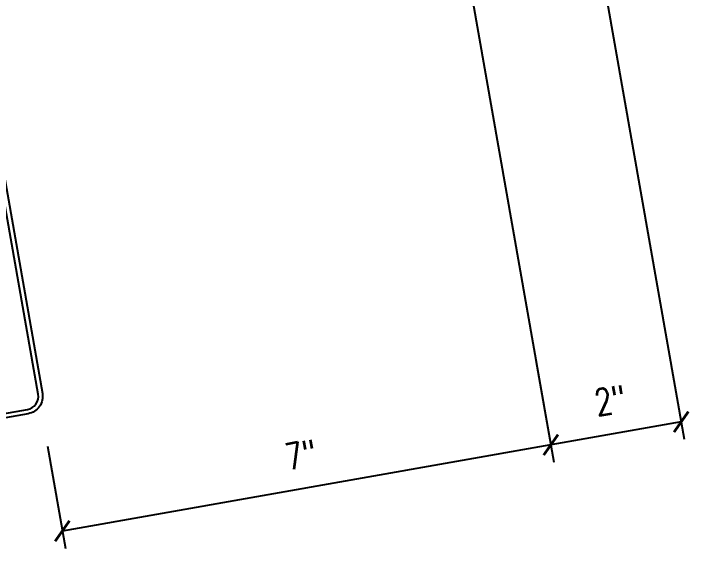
# Model space of a CAD drawing. Header units: inches. Extents: x -5.5 to 41.5, y 9.2 to 43.6.
# Drawn here: x 21.44 to 30.98, y 9.19 to 16.74 of the extents above; entities that cross this region are included whole.
import ezdxf

# ---------------------------------------------------------------- set-up
doc = ezdxf.new("R2010")
doc.units = ezdxf.units.IN
doc.header["$MEASUREMENT"] = 0
for name, color, linetype in [('DIM', 7, 'Continuous'), ('STLA', 12, 'Continuous'), ('TEXT', 2, 'Continuous')]:
    doc.layers.add(name, color=color, linetype=linetype)
doc.styles.add('TEXT1', font='ROMANS.shx', dxfattribs={"width": 0.75, "height": 0.375})
doc.dimstyles.new('DETAIL', dxfattribs={"dimscale": 4, "dimtxt": 0.09375, "dimasz": 0.0625, "dimexe": 0.0625, "dimexo": 0.125, "dimgap": 0.0625, "dimtad": 1, "dimdec": 4, "dimzin": 3, "dimdsep": 46, "dimlunit": 4, "dimtxsty": 'TEXT1', "dimblk": 'ARCHTICK', "dimcen": 0.0625, "dimclrd": 7, "dimclre": 7, "dimclrt": 2, "dimadec": 0, "dimazin": 0, "dimtfac": 0.59375, "dimtdec": 4, "dimtmove": 0, "dimatfit": 3, "dimfxl": 0, "dimtolj": 1, "dimtzin": 3, "dimarcsym": 0})

# ---------------------------------------------------------------- blocks, each defined once
blk = doc.blocks.new('_ArchTick')
at = {"color": 0, "linetype": 'ByBlock', "const_width": 0.15}
blk.add_lwpolyline([(-0.5, -0.5), (0.5, 0.5)], dxfattribs=at)
blk = doc.blocks.new('*D27')
at = {"layer": 'DEFPOINTS', "color": 0}
for p in [(29.1731, 20.5456), (27.334, 20.2214), (29.0207, 10.6553)]:
    blk.add_point(p, dxfattribs=at)
at = {"layer": 'DIM', "color": 7, "lineweight": -2}
for p, q in [((29.2599, 20.0532), (30.9033, 10.7334)), ((27.4208, 19.729), (29.0642, 10.4091)), ((30.8599, 10.9796), (29.0207, 10.6553))]:
    blk.add_line(p, q, dxfattribs=at)
at = {"layer": 'DIM', "color": 7, "lineweight": -2, "xscale": 0.25, "yscale": 0.25, "zscale": 0.25}
for p, rotation in [((30.8599, 10.9796), 9.999999999999964), ((29.0207, 10.6553), 190)]:
    blk.add_blockref('_ArchTick', p, dxfattribs=dict(at, rotation=rotation))
at = {"layer": 'DIM', "color": 2, "insert": (29.8581, 11.2835), "char_height": 0.375, "attachment_point": 5, "rotation": 10, "style": 'TEXT1'}
blk.add_mtext('\\A1;2"', dxfattribs=at)
blk = doc.blocks.new('*D28')
at = {"layer": 'DEFPOINTS', "color": 0}
for p in [(28.7231, 12.3431), (21.8295, 11.1275), (22.1271, 9.4398)]:
    blk.add_point(p, dxfattribs=at)
at = {"layer": 'TEXT', "color": 7, "lineweight": -2}
for p, q in [((28.81, 11.8506), (29.0642, 10.4091)), ((21.9163, 10.6351), (22.1705, 9.1936)), ((29.0207, 10.6553), (22.1271, 9.4398))]:
    blk.add_line(p, q, dxfattribs=at)
at = {"layer": 'TEXT', "color": 7, "lineweight": -2, "xscale": 0.25, "yscale": 0.25, "zscale": 0.25}
for p, rotation in [((29.0207, 10.6553), 9.999999999999805), ((22.1271, 9.4398), 189.9999999999998)]:
    blk.add_blockref('_ArchTick', p, dxfattribs=dict(at, rotation=rotation))
at = {"layer": 'TEXT', "color": 2, "insert": (25.4917, 10.5136), "char_height": 0.375, "attachment_point": 5, "rotation": 10, "style": 'TEXT1'}
blk.add_mtext('\\A1;7"', dxfattribs=at)

msp = doc.modelspace()

# ---------------------------------------------------------------- linework, layer by layer
at = {"layer": 'STLA'}
msp.add_lwpolyline([(18.89849, 11.34964), (19.49959, 10.84526, 0.2216947), (19.65267, 10.80424), (21.63448, 11.15369, 0.4142136), (21.78658, 11.3709), (21.13493, 15.06659), (20.48328, 18.76227, -0.4142136), (20.68388, 19.04876), (22.41949, 19.3548, -0.2216947), (22.62139, 19.3007), (23.22249, 18.79631), (23.18405, 18.7505), (22.58295, 19.25489, 0.2216947), (22.42987, 19.2959), (20.69426, 18.98987, 0.4142136), (20.54217, 18.77266), (21.19382, 15.07697), (21.84547, 11.38128, -0.4142136), (21.64487, 11.0948), (19.66306, 10.74535, -0.2216947), (19.46115, 10.79945), (18.86005, 11.30383)], format="xyb", close=True, dxfattribs=at)

# ---------------------------------------------------------------- dimensions: what is measured, and where the dimension line sits
at = {"layer": 'DIM'}
dim = msp.add_aligned_dim(p1=(29.1731, 20.54564), p2=(27.33399, 20.22135), distance=9.71361, text='2"', dimstyle='DETAIL', override={"dimfrac": 2}, dxfattribs=at)
dim.commit()
dim.dimension.update_dxf_attribs({"geometry": '*D27', "text_midpoint": (29.85812, 11.28348)})
at = {"layer": 'TEXT'}
dim = msp.add_aligned_dim(p1=(28.72315, 12.34305), p2=(21.82949, 11.12752), distance=1.71378, dimstyle='DETAIL', override={"dimfrac": 2}, dxfattribs=at)
dim.commit()
dim.dimension.update_dxf_attribs({"geometry": '*D28', "text_midpoint": (25.49174, 10.51357)})

doc.saveas('drawing.dxf')
